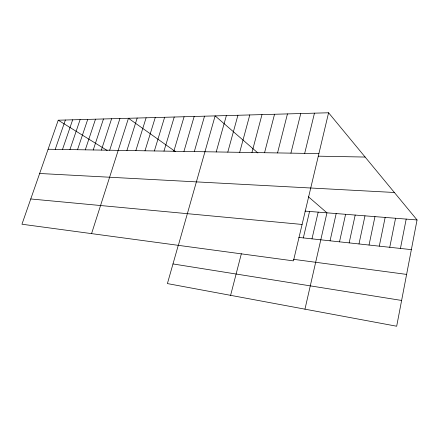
<?xml version="1.0" encoding="UTF-8"?>
<svg xmlns="http://www.w3.org/2000/svg" width="439" height="439" viewBox="0 0 439 439"><rect width="100%" height="100%" fill="white"/><g stroke="black" fill="none" stroke-linecap="round" stroke-linejoin="round"><path stroke-width="0.66" d="M328.581 112.774L293.45 260.887L21.95 224.225L58.233 120.209L328.581 112.774L417.05 219.95L396.675 326.226L167.402 283.583L178.305 245.22M400.439 248.447L406.196 219.094M389.75 247.289L395.566 218.254M379.28 246.153L385.157 217.431M369.029 245.039L374.961 216.625M358.987 243.952L364.974 215.834M349.153 242.882L355.184 215.061M339.512 241.84L345.586 214.303M330.062 240.813L336.181 213.563M304.962 309.171L326.956 212.833L308.419 196.76M311.981 238.854L318.176 212.141M303.327 237.916L309.555 211.455M304.693 153.359L314.461 113.158M290.914 153.14L300.759 113.536M277.541 152.926L287.457 113.904M230.607 295.337L241.357 253.726M264.558 152.717L274.54 114.261M251.953 152.514L261.99 114.601M239.699 152.317L249.786 114.941M227.792 152.124L237.916 115.265M216.213 151.938L226.376 115.583M178.36 245.346L215.137 115.891L257.912 152.97M194.307 151.587L204.519 116.187M183.936 151.422L194.17 116.467M173.828 151.257L184.078 116.747M163.977 151.104L174.234 117.015M154.369 150.945L164.63 117.279M144.991 150.797L155.263 117.537M135.843 150.648L146.116 117.789M126.915 150.506L137.188 118.036M91.564 233.625L128.462 118.278L175.408 151.614M109.684 150.231L119.94 118.508M101.365 150.094L111.61 118.739M93.238 149.962L103.472 118.964M85.292 149.836L95.51 119.183M77.522 149.71L87.729 119.397M69.927 149.589L80.112 119.606M62.492 149.469L72.66 119.809M55.221 149.353L65.373 120.012M48.103 149.238L318.901 153.59M318.253 156.169L365.133 157.052M39.647 173.482L394.376 192.485M305.001 211.099L417.05 219.95M30.757 198.971L302.092 224.45M298.756 237.417L411.359 249.632M293.554 259.334L406.607 274.408M172.982 263.943L401.619 300.446M58.233 120.209L107.198 150.489"/></g></svg>
